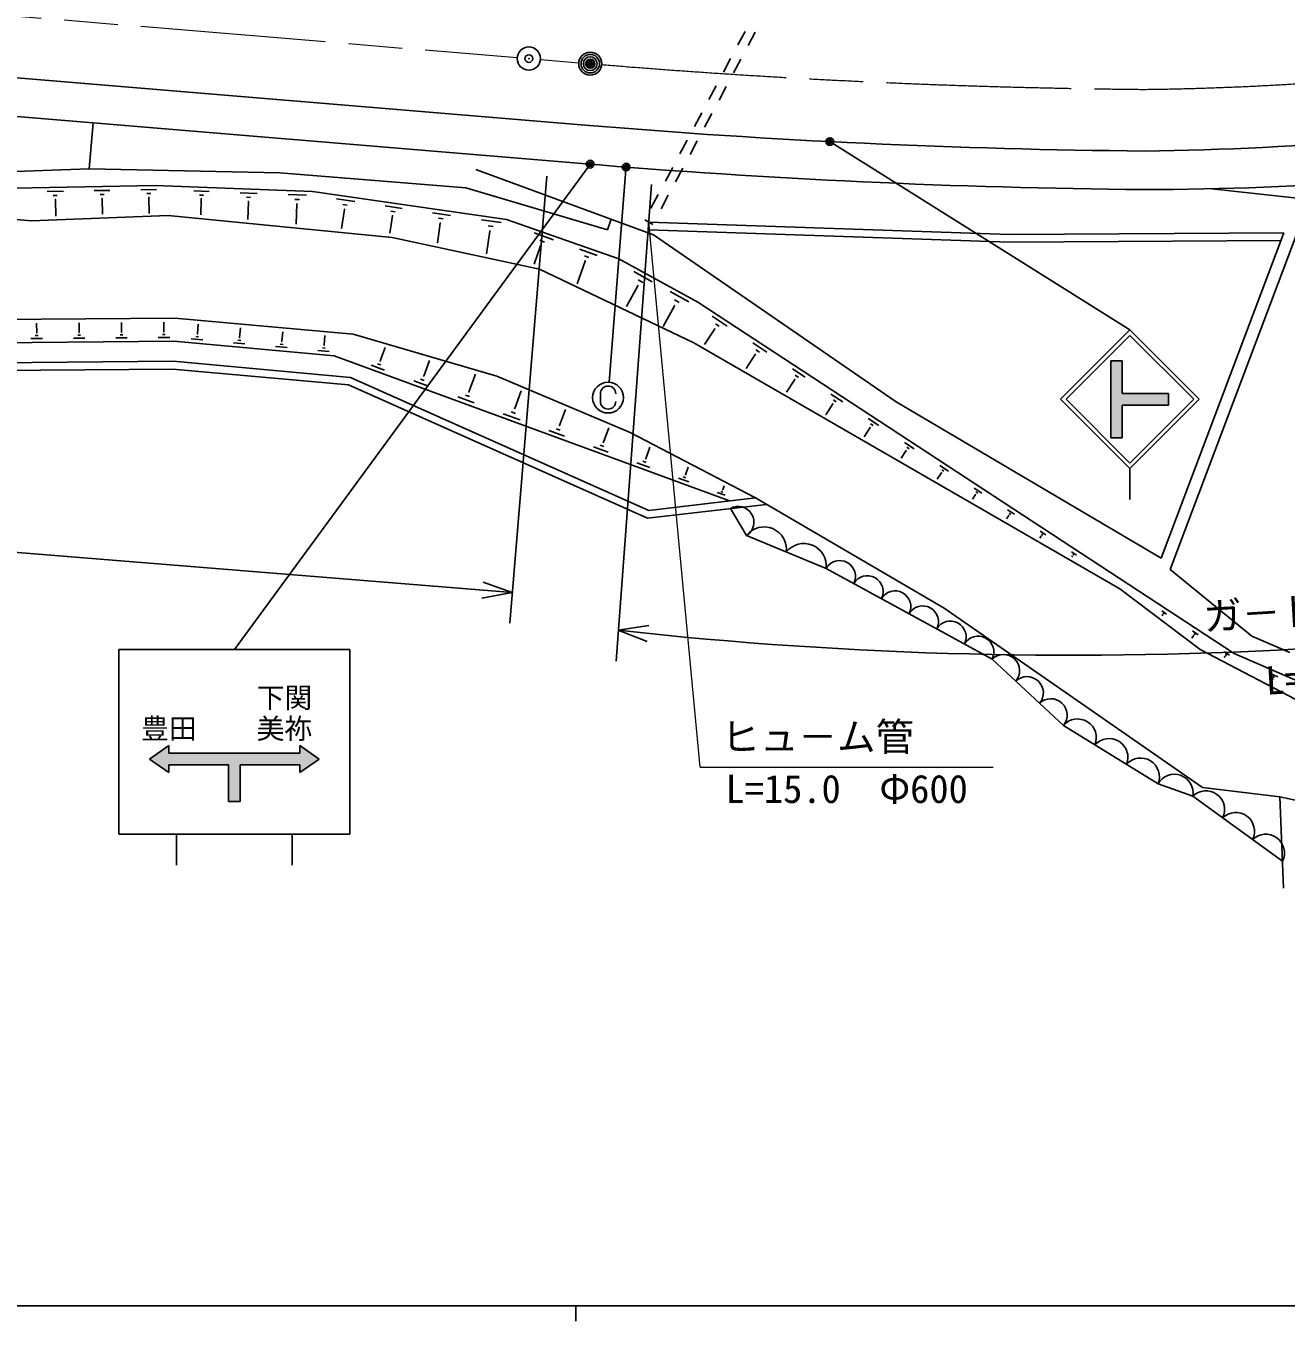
# Model space of a CAD drawing. Units: millimetres, scale not verified. Extents: x 40000 to 680000, y 20000 to 380000.
# Drawn here: x 232325 to 314085, y 204000 to 288027 of the extents above; entities that cross this region are included whole.
import ezdxf
from ezdxf.enums import TextEntityAlignment as Align

# ---------------------------------------------------------------- set-up
doc = ezdxf.new("R2010")
doc.units = ezdxf.units.MM
doc.header["$LTSCALE"] = 1000
doc.header["$PDMODE"] = 32
doc.header["$PDSIZE"] = 500
doc.linetypes.add('CHAIN', pattern=[18.5, 12, -1.5, 3.5, -1.5])
for name, color, linetype, lineweight in [('S-BGD', 7, 'Continuous', 25), ('S-BMK', 2, 'CHAIN', 13), ('S-BMK-SRVR', 3, 'Continuous', 25), ('S-STR-HTXT', 7, 'Continuous', 13), ('S-STR-STRC', 7, 'Continuous', 25), ('S-TTL-BAND', 7, 'Continuous', 25)]:
    doc.layers.add(name, color=color, linetype=linetype, lineweight=lineweight)
doc.styles.add('@ＭＳ ゴシック', font='')
doc.styles.add('ＭＳ ゴシック', font='')
doc.styles.get('@ＭＳ ゴシック').set_extended_font_data('@MS Gothic')
doc.styles.get('ＭＳ ゴシック').set_extended_font_data('MS Gothic')

msp = doc.modelspace()

# ---------------------------------------------------------------- hatches: boundary and pattern name
at = {"layer": 'S-STR-STRC'}
for points in [[(302705, 266303), (303455, 266303), (303455, 264178), (306455, 264178), (306455, 263428), (303455, 263428), (303455, 261303), (302705, 261303)], [(241600, 241340), (241600, 240840), (241600, 240090), (241600, 239590), (240350, 240465)], [(240350, 240465), (241600, 241340), (241600, 240840), (250100, 240840), (250100, 241340), (251350, 240465), (250100, 239590), (250100, 240090), (246225, 240090), (246225, 237715), (245475, 237715), (245475, 240090), (241600, 240090), (241600, 239590)], [(250100, 240840), (250100, 241340), (251350, 240465), (250100, 239590), (250100, 240090)], [(241600, 240840), (250100, 240840), (250100, 240090), (246225, 240090), (245475, 240090), (241600, 240090)], [(245475, 240090), (246225, 240090), (246225, 237715), (245475, 237715)]]:
    msp.add_hatch(color=256, dxfattribs=at).paths.add_polyline_path(points)

# ---------------------------------------------------------------- linework, layer by layer
at = {"layer": 'S-BGD'}
for p, q in [((164959, 290207), (268608, 281591)), ((164747, 287716), (268400, 279100)), ((278990, 287672), (278520, 286789)), ((279647, 287629), (279177, 286747)), ((278049, 285907), (277579, 285024)), ((278707, 285864), (278236, 284982)), ((277109, 284142), (276639, 283259)), ((277766, 284099), (277296, 283217)), ((276169, 282377), (275699, 281494)), ((276826, 282334), (276356, 281451)), ((236683, 281736), (236435, 278755)), ((232660, 275380), (181177, 280069)), ((275228, 280611), (274758, 279729)), ((275886, 280569), (275415, 279686)), ((236435, 278755), (227057, 278400)), ((236435, 278755), (248810, 278492)), ((248810, 278492), (260869, 277521)), ((273039, 274473), (261520, 278712)), ((274288, 278846), (273818, 277964)), ((274945, 278804), (274475, 277921)), ((226966, 277405), (240721, 277663)), ((233699, 277281), (234754, 277301)), ((236749, 277338), (237773, 277358)), ((239782, 277395), (240806, 277415)), ((240721, 277663), (250923, 277276)), ((243224, 277318), (244223, 277280)), ((260869, 277521), (270050, 274806)), ((329141, 275253), (309260, 277459)), ((234100, 277025), (234364, 277030)), ((234204, 276763), (234270, 276764)), ((234237, 276764), (234257, 275692)), ((237137, 277090), (237393, 277094)), ((237238, 276835), (237302, 276837)), ((237270, 276836), (237289, 275810)), ((240171, 277147), (240427, 277151)), ((240272, 276892), (240336, 276894)), ((240304, 276893), (240323, 275867)), ((243590, 277054), (243839, 277044)), ((243705, 276799), (243666, 275771)), ((243674, 276801), (243736, 276798)), ((246237, 277203), (247326, 277162)), ((246635, 276916), (246907, 276905)), ((246761, 276638), (246716, 275473)), ((246726, 276640), (246795, 276637)), ((249340, 277086), (250521, 277041)), ((249772, 276773), (250067, 276762)), ((249908, 276473), (249859, 275165)), ((249872, 276474), (249945, 276471)), ((250923, 277276), (263514, 275468)), ((252484, 276799), (253663, 276630)), ((273348, 277081), (272878, 276198)), ((274005, 277038), (273535, 276156)), ((232660, 275380), (241561, 275726)), ((241561, 275726), (256089, 274305)), ((252989, 276125), (252810, 274877)), ((252884, 276441), (253178, 276398)), ((252952, 276130), (253026, 276119)), ((255629, 276347), (256738, 276188)), ((256104, 275714), (255940, 274571)), ((256005, 276011), (256282, 275971)), ((256069, 275719), (256139, 275709)), ((258705, 275906), (259879, 275737)), ((315429, 276271), (306566, 252768)), ((259208, 275234), (259020, 273927)), ((259103, 275549), (259397, 275507)), ((259171, 275240), (259244, 275229)), ((261880, 275450), (263165, 275265)), ((262316, 275059), (262637, 275013)), ((263514, 275468), (270798, 272906)), ((270298, 275481), (270050, 274806)), ((272471, 275436), (273001, 275153)), ((272719, 274795), (296132, 273994)), ((272736, 275294), (296139, 274494)), ((256089, 274305), (265645, 272239)), ((262430, 274715), (262218, 273235)), ((262390, 274720), (262470, 274709)), ((265306, 274594), (266557, 274154)), ((265665, 274116), (265978, 274006)), ((288790, 263637), (273039, 274473)), ((313758, 274108), (296132, 273994)), ((313947, 274609), (296139, 274494)), ((313947, 274609), (305983, 253489)), ((265711, 273749), (265300, 272580)), ((265672, 273762), (265750, 273735)), ((268236, 273542), (269380, 273140)), ((268565, 273105), (268850, 273005)), ((268607, 272769), (268088, 271292)), ((268571, 272782), (268643, 272757)), ((270798, 272906), (275916, 270097)), ((265645, 272239), (275654, 267461)), ((271757, 272095), (272965, 271432)), ((272044, 271544), (272346, 271378)), ((272029, 271159), (271294, 269819)), ((271992, 271180), (272067, 271138)), ((274123, 270796), (275332, 270133)), ((274396, 269860), (273660, 268520)), ((274358, 269881), (274434, 269840)), ((274411, 270245), (274713, 270080)), ((310708, 247304), (275916, 270097)), ((241991, 269069), (226195, 268940)), ((253563, 268021), (241991, 269069)), ((276852, 269186), (277833, 268543)), ((233003, 268120), (233050, 268121)), ((233026, 268120), (233021, 268745)), ((235753, 268143), (235800, 268143)), ((235776, 268143), (235771, 268768)), ((238503, 268165), (238550, 268166)), ((238526, 268165), (238521, 268790)), ((241253, 268188), (241300, 268188)), ((241276, 268188), (241271, 268813)), ((243431, 268060), (243477, 268056)), ((243454, 268058), (243510, 268680)), ((246193, 267810), (246249, 268432)), ((248932, 267562), (248988, 268184)), ((277021, 268374), (276349, 267348)), ((276990, 268394), (277052, 268353)), ((277059, 268699), (277304, 268538)), ((241930, 267568), (226133, 267439)), ((232654, 267742), (233404, 267749)), ((232934, 267932), (233122, 267934)), ((235404, 267765), (236154, 267771)), ((235684, 267955), (235872, 267956)), ((238154, 267787), (238904, 267793)), ((238434, 267977), (238621, 267979)), ((240904, 267810), (241654, 267816)), ((241184, 268000), (241371, 268001)), ((252335, 266626), (241930, 267568)), ((243047, 267718), (243794, 267650)), ((243344, 267879), (243531, 267863)), ((245786, 267470), (246533, 267402)), ((246083, 267631), (246269, 267614)), ((246170, 267812), (246216, 267808)), ((248524, 267222), (249271, 267154)), ((248821, 267383), (249008, 267366)), ((248908, 267564), (248955, 267560)), ((251647, 267316), (251694, 267311)), ((251670, 267314), (251727, 267936)), ((262879, 265297), (253563, 268021)), ((275654, 267461), (303289, 251512)), ((279492, 267456), (280398, 266862)), ((251263, 266974), (252010, 266906)), ((251560, 267135), (251747, 267118)), ((277973, 257210), (252335, 266626)), ((255317, 266291), (255634, 267155)), ((279648, 266706), (279048, 265790)), ((279620, 266724), (279677, 266687)), ((279684, 267007), (279910, 266858)), ((241856, 265768), (226059, 265638)), ((241876, 266268), (226080, 266139)), ((253262, 264735), (241856, 265768)), ((253390, 265225), (241876, 266268)), ((254722, 266016), (255592, 265696)), ((255128, 266113), (255345, 266033)), ((255289, 266301), (255344, 266281)), ((258142, 265306), (258512, 266314)), ((282059, 265774), (282892, 265228)), ((272658, 256087), (253262, 264735)), ((272736, 256599), (253390, 265225)), ((257484, 265001), (258447, 264647)), ((257933, 265109), (258174, 265021)), ((258112, 265317), (258172, 265295)), ((261065, 264287), (261490, 265443)), ((271519, 261648), (262879, 265297)), ((282202, 265084), (281672, 264276)), ((282176, 265101), (282228, 265067)), ((282235, 265361), (282443, 265225)), ((260341, 263952), (261400, 263563)), ((260835, 264071), (261100, 263974)), ((261032, 264299), (261098, 264275)), ((264043, 263212), (264463, 264357)), ((284553, 264140), (285317, 263640)), ((264009, 263225), (264077, 263200)), ((266952, 262104), (267335, 263144)), ((284685, 263508), (284223, 262804)), ((284661, 263524), (284709, 263493)), ((284715, 263762), (284905, 263637)), ((305983, 253489), (288790, 263637)), ((263296, 262867), (264389, 262465)), ((263806, 262989), (264079, 262889)), ((286979, 262551), (287673, 262096)), ((287125, 262207), (287299, 262093)), ((266253, 261780), (267276, 261405)), ((266731, 261895), (266986, 261801)), ((266920, 262116), (266984, 262092)), ((269793, 261021), (270138, 261960)), ((279664, 257407), (271519, 261648)), ((287098, 261976), (286703, 261373)), ((287077, 261991), (287120, 261962)), ((269141, 260720), (270095, 260369)), ((269586, 260827), (269825, 260739)), ((269763, 261032), (269823, 261010)), ((272539, 259951), (272812, 260695)), ((289444, 260487), (289113, 259982)), ((289336, 261006), (289964, 260595)), ((289425, 260500), (289464, 260474)), ((289469, 260695), (289626, 260593)), ((271961, 259684), (272806, 259374)), ((272356, 259779), (272567, 259701)), ((272512, 259961), (272565, 259942)), ((275094, 258914), (275136, 258899)), ((275115, 258907), (275297, 259401)), ((291725, 259039), (291456, 258629)), ((291628, 259505), (292191, 259136)), ((291707, 259051), (291743, 259028)), ((291747, 259226), (291888, 259134)), ((274656, 258694), (275328, 258447)), ((274970, 258769), (275138, 258708)), ((277531, 257927), (277627, 258188)), ((293856, 258046), (294355, 257718)), ((279664, 257407), (272736, 256599)), ((277183, 257766), (277692, 257579)), ((277421, 257823), (277548, 257776)), ((277515, 257933), (277547, 257921)), ((291897, 250261), (279664, 257407)), ((293942, 257632), (293734, 257315)), ((293926, 257642), (293957, 257622)), ((293961, 257798), (294086, 257716)), ((280382, 256987), (272658, 256087)), ((279081, 254973), (278031, 256713)), ((296021, 256627), (296460, 256340)), ((296114, 256410), (296223, 256338)), ((296097, 256264), (295948, 256037)), ((296083, 256273), (296111, 256255)), ((284235, 252825), (279081, 254973)), ((298192, 254934), (298101, 254795)), ((298126, 255248), (298505, 255000)), ((298180, 254942), (298204, 254926)), ((298206, 255060), (298301, 254998)), ((300173, 253907), (300494, 253697)), ((300228, 253641), (300193, 253588)), ((300218, 253648), (300238, 253635)), ((300241, 253748), (300321, 253695)), ((295007, 246944), (284235, 252825)), ((306566, 252768), (311860, 248440)), ((303289, 251512), (308520, 247573)), ((308670, 238607), (291897, 250261)), ((306022, 250075), (306334, 249870)), ((306076, 249817), (306036, 249756)), ((306066, 249823), (306086, 249810)), ((306088, 249920), (306166, 249869)), ((308012, 248771), (308390, 248524)), ((308077, 248459), (307972, 248298)), ((308066, 248466), (308089, 248451)), ((308092, 248584), (308186, 248522)), ((314335, 247371), (311860, 248440)), ((308520, 247573), (315170, 244087)), ((310069, 247424), (310420, 247194)), ((310130, 247133), (310070, 247042)), ((310119, 247140), (310140, 247126)), ((310143, 247250), (310231, 247192)), ((315790, 245109), (310708, 247304)), ((299633, 242648), (295007, 246944)), ((313098, 245999), (313550, 245804)), ((313226, 245676), (313125, 245441)), ((313212, 245682), (313241, 245670)), ((313219, 245813), (313332, 245764)), ((305779, 238848), (299633, 242648)), ((308026, 238055), (305779, 238848)), ((313850, 233830), (308026, 238055)), ((313687, 238005), (308670, 238607)), ((318548, 236967), (313687, 238005)), ((313687, 238005), (313918, 232095))]:
    msp.add_line(p, q, dxfattribs=at)
for centre, radius, start, end in [((302434, 483894), 204000, 270.69281, 287.93724), ((304742, 484252), 206842, 270.02598, 287.29844), ((309205, 765083), 485193, 265.20038, 269.49176), ((309205, 765083), 487693, 265.2005, 269.48675), ((278542, 255835), 1016, 302.01515, 120.20416), ((280217, 254071), 1451, 353.21827, 141.542), ((282795, 252997), 1451, 353.21827, 141.542), ((285122, 252315), 1023, 332.63899, 150.09085), ((286918, 251335), 1023, 332.63899, 150.09085), ((288713, 250355), 1023, 332.63899, 150.09085), ((290508, 249374), 1023, 332.63899, 150.09085), ((292303, 248394), 1023, 332.63899, 150.09085), ((294099, 247414), 1023, 332.63899, 150.09085), ((295743, 246190), 1053, 319.95741, 134.28478), ((297285, 244758), 1053, 319.95741, 134.28478), ((298827, 243326), 1053, 319.95741, 134.28478), ((300550, 241841), 1222, 337.90003, 138.64466), ((302599, 240575), 1222, 337.90003, 138.64466), ((304647, 239308), 1222, 337.90003, 138.64466), ((306839, 238271), 1207, 349.68519, 151.43474), ((308880, 237190), 1216, 333.47512, 134.60797), ((310821, 235781), 1216, 333.47512, 134.60797), ((312763, 234373), 1216, 333.47512, 134.60797)]:
    msp.add_arc(centre, radius, start, end, dxfattribs=at)
at = {"layer": 'S-BMK'}
for p, q in [((166046, 294130), (264207, 285971)), ((265702, 285847), (268194, 285640))]:
    msp.add_line(p, q, dxfattribs=at)
for centre, radius, start, end in [((302434, 483894), 200000, 270.70479, 287.72238), ((309205, 765083), 481193, 265.28948, 269.48675)]:
    msp.add_arc(centre, radius, start, end, dxfattribs=at)
at = {"layer": 'S-BMK-SRVR'}
for centre, radius in [((264955, 285909), 750), ((268941, 285577), 750), ((268941, 285577), 600), ((268941, 285577), 450), ((268941, 285577), 300), ((268941, 285577), 150), ((268941, 285577), 100)]:
    msp.add_circle(centre, radius, dxfattribs=at)
for p in [(264955, 285909), (268941, 285577)]:
    msp.add_point(p, dxfattribs=at)
at = {"layer": 'S-STR-HTXT'}
for q in [(272733, 275296), (295074, 239945)]:
    msp.add_line((276074, 239945), q, dxfattribs=at)
at = {"layer": 'S-STR-STRC'}
for p, q in [((303955, 268303), (284612, 280440)), ((268844, 278935), (245850, 247581)), ((266128, 278285), (263717, 249277)), ((271252, 278719), (270174, 264910)), ((272915, 277739), (270613, 246824)), ((299455, 263803), (303955, 268303)), ((308455, 263803), (303955, 268303)), ((299808, 263803), (303955, 267949)), ((308101, 263803), (303955, 267949)), ((302705, 266303), (302705, 261303)), ((302705, 266303), (303455, 266303)), ((303455, 266303), (303455, 264178)), ((269596, 264164), (269596, 263664)), ((303455, 264178), (306455, 264178)), ((306455, 264178), (306455, 263428)), ((299455, 263803), (303955, 259303)), ((299808, 263803), (303955, 259656)), ((303455, 263428), (306455, 263428)), ((303455, 263428), (303455, 261303)), ((303955, 259303), (308455, 263803)), ((303955, 259656), (308101, 263803)), ((263883, 251270), (136018, 261617)), ((302705, 261303), (303455, 261303)), ((303955, 259303), (303955, 257303)), ((261915, 250910), (263883, 251270)), ((263883, 251270), (261999, 251942)), ((272738, 249121), (270761, 248819)), ((270761, 248819), (272625, 248092)), ((238350, 247581), (238350, 235581)), ((238350, 247581), (253350, 247581)), ((253350, 247581), (253350, 235581)), ((240350, 240465), (241600, 241340)), ((241600, 241340), (241600, 240840)), ((250100, 241340), (251350, 240465)), ((250100, 240840), (250100, 241340)), ((241600, 239590), (240350, 240465)), ((241600, 240840), (250100, 240840)), ((251350, 240465), (250100, 239590)), ((241600, 240090), (245475, 240090)), ((241600, 240090), (241600, 239590)), ((245475, 240090), (245475, 237715)), ((246225, 240090), (246225, 237715)), ((246225, 240090), (250100, 240090)), ((250100, 239590), (250100, 240090)), ((245475, 237715), (246225, 237715)), ((238350, 235581), (253350, 235581)), ((242100, 235581), (242100, 233581)), ((249600, 235581), (249600, 233581))]:
    msp.add_line(p, q, dxfattribs=at)
for centre, radius in [((284485, 280520), 150), ((284485, 280520), 120), ((284485, 280520), 90), ((284485, 280520), 60), ((284485, 280520), 30), ((268933, 279056), 150), ((268933, 279056), 120), ((268933, 279056), 90), ((268933, 279056), 60), ((268933, 279056), 30), ((271263, 278868), 150), ((271263, 278868), 120), ((271263, 278868), 90), ((271263, 278868), 60), ((271263, 278868), 30), ((270096, 263914), 1000)]:
    msp.add_circle(centre, radius, dxfattribs=at)
for centre, radius, start, end in [((270096, 264164), 500, 0, 180), ((270096, 263664), 500, 180, 0), ((300185, 514970), 267773, 263.69148, 283.23532)]:
    msp.add_arc(centre, radius, start, end, dxfattribs=at)
for p in [(284485, 280520), (268933, 279056), (271263, 278868)]:
    msp.add_point(p, dxfattribs=at)
at = {"layer": 'S-TTL-BAND'}
for p, q in [((40000, 205000), (579000, 205000)), ((40000, 205000), (579000, 205000)), ((268000, 205000), (268000, 204000)), ((268000, 205000), (268000, 204000))]:
    msp.add_line(p, q, dxfattribs=at)

# ---------------------------------------------------------------- texts
at = {"layer": 'S-STR-HTXT', "style": 'ＭＳ ゴシック'}
msp.add_text('ヒュ－ム管', height=1833, dxfattribs=at).set_placement((277449, 240445), align=Align.BOTTOM_LEFT)
msp.add_text('L=15.0\u3000Φ600', height=1833, dxfattribs=at).set_placement((285574, 239445), align=Align.TOP_CENTER)
at = {"layer": 'S-STR-STRC', "style": 'ＭＳ ゴシック'}
msp.add_text('ガ－ドパイプ', height=1833, rotation=3.463, dxfattribs=at).set_placement((316301, 248685), align=Align.BOTTOM_CENTER)
at = {"layer": 'S-STR-STRC', "style": '@ＭＳ ゴシック'}
msp.add_text('L=86.0', height=1833, rotation=3.463, dxfattribs=at).set_placement((316422, 246688), align=Align.TOP_CENTER)
at = {"layer": 'S-STR-STRC', "style": 'ＭＳ ゴシック'}
for s, p in [('下関', (249100, 244440)), ('豊田', (241600, 242440)), ('美祢', (249100, 242440))]:
    msp.add_text(s, height=1320, dxfattribs=at).set_placement(p, align=Align.MIDDLE_CENTER)

doc.saveas('drawing.dxf')
